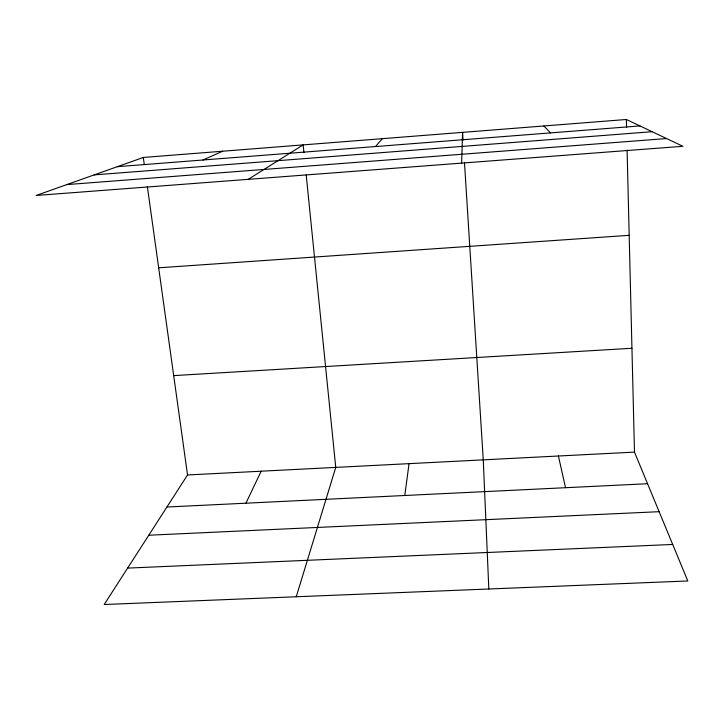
<?xml version="1.0" encoding="UTF-8"?>
<svg xmlns="http://www.w3.org/2000/svg" width="724" height="724" viewBox="0 0 724 724"><rect width="100%" height="100%" fill="white"/><g stroke="black" fill="none" stroke-linecap="round" stroke-linejoin="round"><path stroke-width="1.09" d="M461.631 163.117L462.573 132.365L463.061 140.139M404.788 495.497L409.051 463.65M296.243 596.766L335.755 467.396L306.198 174.982M245.916 503.198L261.174 471.206M147.343 186.53L187.534 474.971L104.202 604.513L687.8 580.974L634.486 452.12L627.093 149.977M375.475 146.556L382.326 138.673M248.232 179.344L303.157 144.891L303.944 152.692M202.937 160.004L222.675 151.216M143.298 157.461L36.2 195.462L682.913 146.293L626.351 119.487L143.298 157.461L144.23 164.167M117.288 166.683L639.944 125.931M94.138 174.9L652.116 131.705M66.834 184.593L666.578 138.546M158.665 267.808L629.183 235.327M173.688 375.611L631.943 348.262M187.534 474.971L634.486 452.12M166.909 507.026L647.564 483.732M148.773 535.226L659.13 511.687M127.614 568.105L672.696 544.457M543.905 125.967L550.484 132.908M558.403 456.011L565.544 487.704M464.464 162.357L483.261 459.849L488.827 589.001M626.351 119.487L626.541 127.397"/></g></svg>
